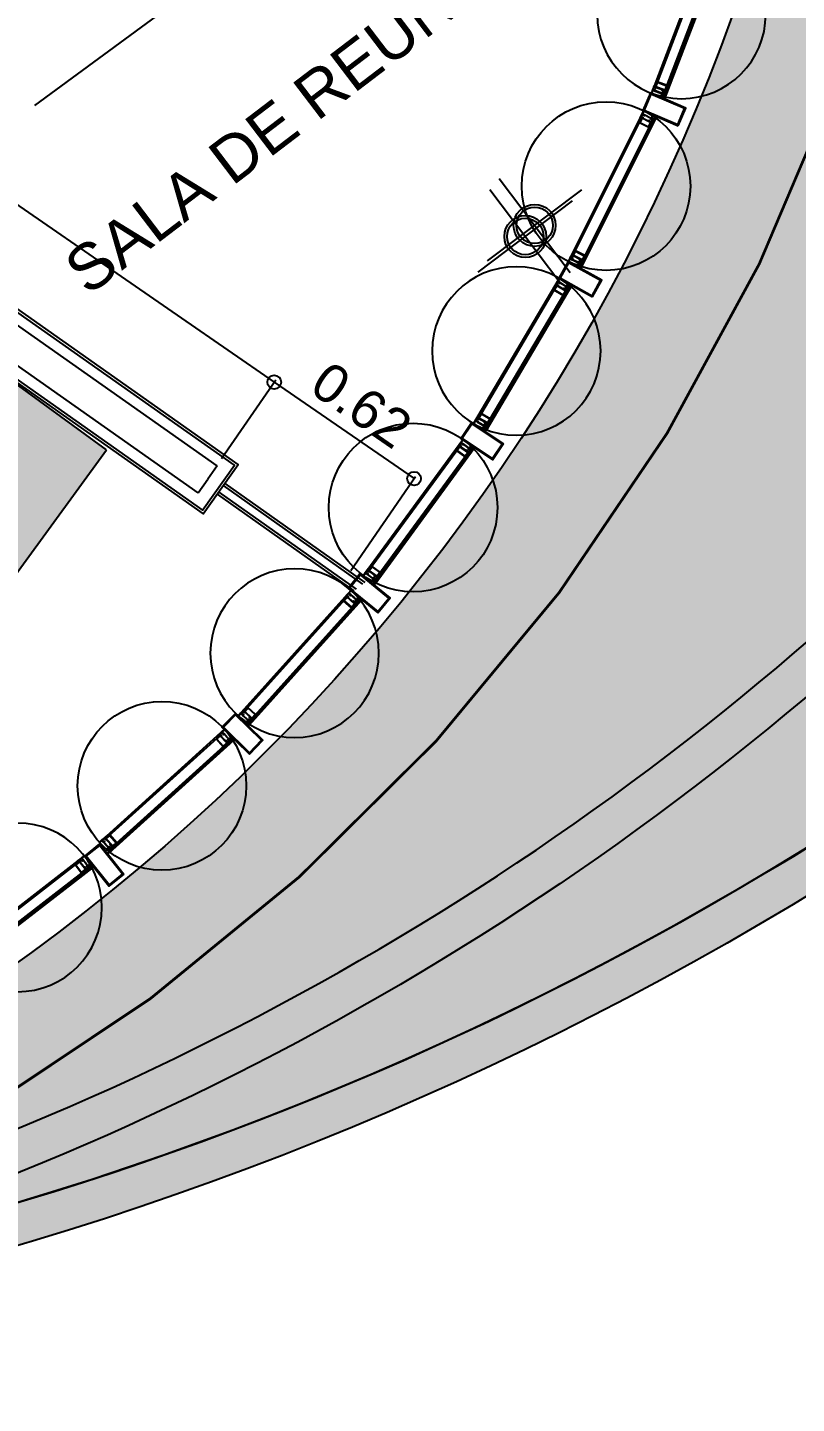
# Model space of a CAD drawing. Header units: millimetres. Extents: x 837300 to 838100, y 1173100 to 1173878.
# Drawn here: x 837882.71 to 837885.5, y 1173311.65 to 1173316.65 of the extents above; entities that cross this region are included whole.
import ezdxf

# ---------------------------------------------------------------- set-up
doc = ezdxf.new("R2010")
doc.units = ezdxf.units.MM
doc.linetypes.add('HIDDEN', pattern=[0.375, 0.25, -0.125])
doc.linetypes.add('OLD-ANT-PLANTAS PROPUESTAS$0$KCIG-XR-ESTRUCTURA$0$ACAD_ISO10W100', pattern=[18, 12, -3, 0, -3])
for name, color, linetype in [('.', 255, 'Continuous'), ('EE-CARPETA 51', 250, 'HIDDEN'), ('INT-MUEBLES', 251, 'Continuous'), ('INT-TEXTO', 3, 'Continuous'), ('INT-VIDRIO', 1, 'Continuous'), ('INT_COTAS 100', 2, 'Continuous'), ('INT_REVESTIMIENTO', 1, 'Continuous'), ('KCIG-AP-DW-XR-VENTANERIA$0$A-A PERFIL ESTRUCTURAL VENTANERIA', 1, 'Continuous'), ('OLD-ANT-PLANTAS PROPUESTAS$0$A-BORDE DE LOSA PERFIL IPE', 2, 'Continuous'), ('OLD-ANT-PLANTAS PROPUESTAS$0$A-EJES', 251, 'OLD-ANT-PLANTAS PROPUESTAS$0$KCIG-XR-ESTRUCTURA$0$ACAD_ISO10W100'), ('OLD-ANT-PLANTAS PROPUESTAS$0$A-ESTRUCTURA', 5, 'Continuous'), ('OLD-ANT-PLANTAS PROPUESTAS$0$A-FONDO_250', 250, 'Continuous'), ('OLD-ANT-PLANTAS PROPUESTAS$0$A-FONDO_253', 253, 'Continuous'), ('OLD-ANT-PLANTAS PROPUESTAS$0$KCIG-AP-DW-XR-VENTANERIA$0$A-A BORDILLO', 1, 'Continuous')]:
    doc.layers.add(name, color=color, linetype=linetype)
doc.styles.add('ARIAL', font='arial.ttf')
doc.styles.add('OLD-ANT-PLANTAS PROPUESTAS$0$2-100', font='arial.ttf', dxfattribs={"height": 0.26})
doc.dimstyles.new('Cotas100', dxfattribs={"dimtxt": 0.14, "dimasz": 0.1, "dimexe": 0.01, "dimexo": 0.01, "dimgap": 0.04, "dimtad": 1, "dimzin": 1, "dimdsep": 46, "dimtxsty": 'ARIAL', "dimblk": 'SMALL', "dimcen": 0.3, "dimclrd": 2, "dimclre": 2, "dimclrt": 1, "dimazin": 2, "dimtfac": 1, "dimtofl": 0, "dimtmove": 0, "dimatfit": 3, "dimldrblk": 'OBLIQUE', "dimfxl": 1, "dimtolj": 1, "dimlwd": -1, "dimlwe": -1, "dimarcsym": 0})
pattern_1 = [(0, (0, 0), (-4e-16, 6.985), [5.08, -1.905]), (90, (0, 0), (-6.985, -4e-16), [5.08, -1.905])]
pattern_2 = [(360, (-849.747, 1687.621), (9e-16, 6.985), [5.08, -1.905]), (90, (-849.747, 1687.621), (-6.985, 9e-16), [5.08, -1.905])]
pattern_3 = [(9e-12, (-849.822, 1688.314), (-1e-12, 6.985), [5.08, -1.905]), (90, (-849.822, 1688.314), (-6.985, -1e-12), [5.08, -1.905])]
pattern_4 = [(9e-12, (-850.432, 1688.314), (-1e-12, 6.985), [5.08, -1.905]), (90, (-850.432, 1688.314), (-6.985, -1e-12), [5.08, -1.905])]

# ---------------------------------------------------------------- blocks, each defined once
blk = doc.blocks.new('_Small')
at = {"color": 0, "linetype": 'ByBlock', "lineweight": -2}
blk.add_circle((0, 0), 0.25, dxfattribs=at)
blk = doc.blocks.new('*D608')
at = {"layer": 'Defpoints', "color": 0, "transparency": 16777216}
for p in [(458.7696, -3.2668, -0.001), (461.6715, -4.8483), (461.4743, -5.1339, 0)]:
    blk.add_point(p, dxfattribs=at)
at = {"layer": 'INT_COTAS 100', "color": 2, "transparency": 16777216}
for p, q in [((458.7753, -3.2586), (458.9725, -2.9729)), ((458.9668, -2.9811), (461.6715, -4.8483)), ((461.4799, -5.1257), (461.6771, -4.84))]:
    blk.add_line(p, q, dxfattribs=at)
at = {"layer": 'INT_COTAS 100', "color": 2, "transparency": 16777216, "xscale": 0.1, "yscale": 0.1, "zscale": 0.1}
for p, rotation in [((458.9668, -2.9811), 145.3812254931595), ((461.6715, -4.8483), 325.3812254931595)]:
    blk.add_blockref('_Small', p, dxfattribs=dict(at, rotation=rotation))
at = {"layer": 'INT_COTAS 100', "color": 1, "transparency": 16777216, "insert": (460.3825, -3.8229), "char_height": 0.14, "attachment_point": 5, "rotation": 325.3812, "style": 'ARIAL'}
blk.add_mtext('\\A1;3.29', dxfattribs=at)
blk = doc.blocks.new('_Oblique')
at = {"color": 0, "linetype": 'ByBlock', "lineweight": -2}
blk.add_line((-0.5, -0.5), (0.5, 0.5), dxfattribs=at)
blk = doc.blocks.new('*D609')
at = {"layer": 'Defpoints', "color": 0, "transparency": 16777216}
for p in [(461.4743, -5.1339, 0), (462.1795, -5.199), (461.9436, -5.5408, 0)]:
    blk.add_point(p, dxfattribs=at)
at = {"layer": 'INT_COTAS 100', "color": 2, "transparency": 16777216}
for p, q in [((461.4799, -5.1257), (461.6771, -4.84)), ((461.6715, -4.8483), (462.1795, -5.199)), ((461.9493, -5.5326), (462.1852, -5.1908))]:
    blk.add_line(p, q, dxfattribs=at)
at = {"layer": 'INT_COTAS 100', "color": 2, "transparency": 16777216, "xscale": 0.1, "yscale": 0.1, "zscale": 0.1}
for p, rotation in [((461.6715, -4.8483), 145.3812254922194), ((462.1795, -5.199), 325.3812254922194)]:
    blk.add_blockref('_Small', p, dxfattribs=dict(at, rotation=rotation))
at = {"layer": 'INT_COTAS 100', "color": 1, "transparency": 16777216, "insert": (461.9888, -4.9319), "char_height": 0.14, "attachment_point": 5, "rotation": 325.3812, "style": 'ARIAL'}
blk.add_mtext('\\A1;0.62', dxfattribs=at)
blk = doc.blocks.new('OLD-ANT-PLANTAS PROPUESTAS$0$EJES EST.')
at = {"layer": 'OLD-ANT-PLANTAS PROPUESTAS$0$A-EJES', "ltscale": 0.05}
blk.add_lwpolyline([(2052.6139, -967.1956), (2061.9712, -967.3163), (2059.2315, -958.2935)], dxfattribs=at)
blk = doc.blocks.new('OLD-ANT-PLANTAS PROPUESTAS$0$EST P2')
at = {"layer": 'OLD-ANT-PLANTAS PROPUESTAS$0$A-EJES'}
blk.add_blockref('OLD-ANT-PLANTAS PROPUESTAS$0$EJES EST.', (0, -490.2791), dxfattribs=at)
blk = doc.blocks.new('SILLA INTERLOCUTORA')
at = {"layer": 'INT-MUEBLES', "true_color": 0xffffff}
h = blk.add_hatch(color=7, dxfattribs=at)
h.paths.add_polyline_path([(0.0401, 0.2094, 0.424282), (0.0277, 0.1835), (0.0311, 0.1741, 0.404043), (0.0562, 0.162, -0.16096), (0.4038, 0.162, 0.404043), (0.4289, 0.1741), (0.4323, 0.1835, 0.424282), (0.4199, 0.2094, 0.161266)])
h.paths.add_polyline_path([(0.0562, 0.162, -0.386273), (0.0316, 0.1729, 0.034472), (0.0222, 0.1628, 0.339475), (0.0603, 0.1496, -0.16096), (0.3997, 0.1496, 0.339475), (0.4378, 0.1628, 0.034472), (0.4284, 0.1729, -0.386273), (0.4038, 0.162, 0.16096)])
h.paths.add_polyline_path([(0.46, 0.1, 0.17154), (0.4378, 0.1628, -0.339475), (0.3997, 0.1496, 0.16096), (0.0603, 0.1496, -0.339475), (0.0222, 0.1628, 0.17154), (0, 0.1), (0, -0.1, 0.414214), (0.1, -0.2), (0.36, -0.2, 0.414214), (0.46, -0.1)])
at = {"layer": 'INT-MUEBLES'}
blk.add_lwpolyline([(0.0401, 0.2094, -0.161266), (0.4199, 0.2094, -0.424282), (0.4323, 0.1835), (0.4289, 0.1741, -0.404043), (0.4038, 0.162, 0.16096), (0.0562, 0.162, -0.404043), (0.0311, 0.1741), (0.0277, 0.1835, -0.424282)], format="xyb", close=True, dxfattribs=at)
for points in [[(0.0316, 0.1729, 0.207238), (0, 0.1), (0, -0.1, 0.414214), (0.1, -0.2), (0.36, -0.2, 0.414214), (0.46, -0.1), (0.46, 0.1, 0.207238), (0.4284, 0.1729)], [(0.4378, 0.1628, -0.339475), (0.3997, 0.1496, 0.16096), (0.0603, 0.1496, -0.339475), (0.0222, 0.1628, -0.339475)]]:
    blk.add_lwpolyline(points, format="xyb", dxfattribs=at)
blk = doc.blocks.new('p2')
at = {"layer": '.', "true_color": 0xffffff}
h = blk.add_hatch(dxfattribs=at)
h.set_pattern_fill('ANGLE', angle=-37.1016)
h.set_pattern_definition(pattern_1)
h.paths.add_polyline_path([(4251.0024, -962.5208), (4251.0024, -960.8208), (4251.7024, -960.8208), (4251.7024, -962.5208)])
h.paths.add_polyline_path([(4252.8809, -962.5208), (4251.7024, -962.5208), (4251.7024, -961.8208), (4252.8809, -961.8208)])
h = blk.add_hatch(dxfattribs=at)
h.set_pattern_fill('ANGLE', angle=-37.1016)
h.set_pattern_definition(pattern_1)
h.paths.add_polyline_path([(4251.0024, -962.5208), (4251.0024, -960.8208), (4251.7024, -960.8208), (4251.7024, -962.5208)])
at = {"layer": '.'}
h = blk.add_hatch(color=255, dxfattribs=at)
h.dxf.hatch_style = 1
h.paths.add_polyline_path([(4251.0024, -962.5208), (4251.0024, -960.8208), (4251.7024, -960.8208), (4251.7024, -962.5208)])
h.paths.add_polyline_path([(4252.8809, -962.5208), (4251.7024, -962.5208), (4251.7024, -961.8208), (4252.8809, -961.8208)])
at = {"layer": 'INT-MUEBLES'}
for points in [[(4251.0024, -962.5208), (4251.0024, -960.8208), (4251.7024, -960.8208), (4251.7024, -962.5208), (4251.0024, -962.5208)], [(4252.8809, -962.5208), (4251.7024, -962.5208), (4251.7024, -961.8208), (4252.8809, -961.8208), (4252.8809, -962.5208)]]:
    blk.add_lwpolyline(points, close=True, dxfattribs=at)
at = {"layer": 'INT-MUEBLES', "rotation": 89.99999998041005}
for p in [(4250.8024, -961.5603), (4250.8024, -962.2101)]:
    blk.add_blockref('SILLA INTERLOCUTORA', p, dxfattribs=at)
at = {"layer": 'INT-MUEBLES', "xscale": -0.9999999999999998, "rotation": 315.0000000195693}
blk.add_blockref('SILLA INTERLOCUTORA', (4252.1914, -961.7269), dxfattribs=at)
blk = doc.blocks.new('KCIG-AP-DW-XR-VENTANERIA$0$A-VENT PERFIL EST')
h = blk.add_hatch()
h.set_pattern_fill('ANGLE', color=255, angle=-37.1016)
h.set_pattern_definition(pattern_2)
h.paths.add_polyline_path([(-0.035, 0.14), (0.035, 0.14), (0.035, 0), (-0.035, 0)])
h = blk.add_hatch()
h.set_pattern_fill('ANGLE', color=251, angle=-37.1016)
h.set_pattern_definition(pattern_2)
h.paths.add_polyline_path([(-0.0315, 0.1365), (0.0315, 0.1365), (0.0315, 0.0035), (-0.0315, 0.0035)], flags=16)
h.paths.add_polyline_path([(-0.035, 0.14), (0.035, 0.14), (0.035, 0), (-0.035, 0)])
at = {"layer": 'KCIG-AP-DW-XR-VENTANERIA$0$A-A PERFIL ESTRUCTURAL VENTANERIA'}
for points in [[(-0.035, 0.14), (0.035, 0.14), (0.035, 0), (-0.035, 0)], [(-0.0315, 0.1365), (0.0315, 0.1365), (0.0315, 0.0035), (-0.0315, 0.0035)]]:
    blk.add_lwpolyline(points, close=True, dxfattribs=at)
blk = doc.blocks.new('KCIG-AP-DW-XR-VENTANERIA$0$A-VENT MOD VIDRIO 03')
h = blk.add_hatch()
h.set_pattern_fill('ANGLE', color=255, angle=-37.1016)
h.set_pattern_definition(pattern_3)
edge = h.paths.add_edge_path()
edge.add_line((0.0123, -0.01), (0.0119, -0.0103))
edge.add_line((0.0119, -0.0103), (0.0119, -0.0277))
edge.add_line((0.0119, -0.0277), (0.0123, -0.028))
edge.add_line((0.0123, -0.028), (0.0119, -0.0283))
edge.add_line((0.0119, -0.0283), (0.0119, -0.037))
edge.add_line((0.0119, -0.037), (0.001, -0.037))
edge.add_line((0.001, -0.037), (0.001, -0.035))
edge.add_line((0.001, -0.035), (0, -0.0357))
edge.add_line((0, -0.0357), (0, -0.0375))
edge.add_arc((0.0005, -0.0375), 0.0005, 180, 270)
edge.add_line((0.0005, -0.038), (0.015, -0.038))
edge.add_arc((0.015, -0.037), 0.001, 270, 360)
edge.add_line((0.016, -0.037), (0.016, -0.0347))
edge.add_line((0.016, -0.0347), (0.015, -0.0353))
edge.add_line((0.015, -0.0353), (0.015, -0.037))
edge.add_line((0.015, -0.037), (0.013, -0.037))
edge.add_line((0.013, -0.037), (0.013, -0.0085))
edge.add_line((0.013, -0.0085), (0.0148, -0.0085))
edge.add_line((0.0148, -0.0085), (0.0148, -0.0103))
edge.add_arc((0.0152, -0.0103), 0.0004, 180, 270)
edge.add_line((0.0152, -0.0107), (0.0154, -0.0107))
edge.add_arc((0.0154, -0.0103), 0.0004, 270, 360)
edge.add_line((0.0158, -0.0103), (0.0158, -0.0085))
edge.add_arc((0.0148, -0.0085), 0.001, 360, 450)
edge.add_line((0.0148, -0.0075), (0.013, -0.0075))
edge.add_line((0.013, -0.0075), (0.013, -0.0011))
edge.add_line((0.013, -0.0011), (0.0225, -0.0011))
edge.add_line((0.0225, -0.0011), (0.0225, -0.0025))
edge.add_arc((0.0235, -0.0025), 0.001, 180, 270)
edge.add_line((0.0235, -0.0035), (0.0251, -0.0035))
edge.add_line((0.0251, -0.0035), (0.0251, -0.0025))
edge.add_line((0.0251, -0.0025), (0.0235, -0.0025))
edge.add_line((0.0235, -0.0025), (0.0235, -0.0011))
edge.add_line((0.0235, -0.0011), (0.0298, -0.0011))
edge.add_line((0.0298, -0.0011), (0.0298, -0.0025))
edge.add_line((0.0298, -0.0025), (0.0282, -0.0025))
edge.add_line((0.0282, -0.0025), (0.0282, -0.0035))
edge.add_line((0.0282, -0.0035), (0.0298, -0.0035))
edge.add_arc((0.0298, -0.0025), 0.001, 270, 360)
edge.add_line((0.0308, -0.0025), (0.0308, -0.001))
edge.add_arc((0.0298, -0.001), 0.001, 0, 90)
edge.add_line((0.0298, 0), (0.0133, 0))
edge.add_line((0.0133, 0), (0.013, -0.0003))
edge.add_line((0.013, -0.0003), (0.0127, 0))
edge.add_line((0.0127, 0), (0.0005, 0))
edge.add_arc((0.0005, -0.0005), 0.0005, 90, 180)
edge.add_line((0, -0.0005), (0, -0.0023))
edge.add_line((0, -0.0023), (0.001, -0.003))
edge.add_line((0.001, -0.003), (0.001, -0.0011))
edge.add_line((0.001, -0.0011), (0.0119, -0.0011))
edge.add_line((0.0119, -0.0011), (0.0119, -0.0097))
edge.add_line((0.0119, -0.0097), (0.0123, -0.01))
h = blk.add_hatch()
h.set_pattern_fill('ANGLE', color=255, angle=-37.1016)
h.set_pattern_definition(pattern_4)
edge = h.paths.add_edge_path()
edge.add_line((0.6006, -0.01), (0.6009, -0.0103))
edge.add_line((0.6009, -0.0103), (0.6009, -0.0277))
edge.add_line((0.6009, -0.0277), (0.6006, -0.028))
edge.add_line((0.6006, -0.028), (0.6009, -0.0283))
edge.add_line((0.6009, -0.0283), (0.6009, -0.037))
edge.add_line((0.6009, -0.037), (0.6118, -0.037))
edge.add_line((0.6118, -0.037), (0.6118, -0.035))
edge.add_line((0.6118, -0.035), (0.6129, -0.0357))
edge.add_line((0.6129, -0.0357), (0.6129, -0.0375))
edge.add_arc((0.6124, -0.0375), 0.0005, -90, 0, ccw=False)
edge.add_line((0.6124, -0.038), (0.5979, -0.038))
edge.add_arc((0.5979, -0.037), 0.001, 180, 270, ccw=False)
edge.add_line((0.5969, -0.037), (0.5969, -0.0347))
edge.add_line((0.5969, -0.0347), (0.5979, -0.0353))
edge.add_line((0.5979, -0.0353), (0.5979, -0.037))
edge.add_line((0.5979, -0.037), (0.5999, -0.037))
edge.add_line((0.5999, -0.037), (0.5999, -0.0085))
edge.add_line((0.5999, -0.0085), (0.5981, -0.0085))
edge.add_line((0.5981, -0.0085), (0.5981, -0.0103))
edge.add_arc((0.5977, -0.0103), 0.0004, -90, 0, ccw=False)
edge.add_line((0.5977, -0.0107), (0.5975, -0.0107))
edge.add_arc((0.5975, -0.0103), 0.0004, 180, 270, ccw=False)
edge.add_line((0.5971, -0.0103), (0.5971, -0.0085))
edge.add_arc((0.5981, -0.0085), 0.001, 90, 180, ccw=False)
edge.add_line((0.5981, -0.0075), (0.5999, -0.0075))
edge.add_line((0.5999, -0.0075), (0.5999, -0.0011))
edge.add_line((0.5999, -0.0011), (0.5904, -0.0011))
edge.add_line((0.5904, -0.0011), (0.5904, -0.0025))
edge.add_arc((0.5894, -0.0025), 0.001, -90, 0, ccw=False)
edge.add_line((0.5894, -0.0035), (0.5877, -0.0035))
edge.add_line((0.5877, -0.0035), (0.5877, -0.0025))
edge.add_line((0.5877, -0.0025), (0.5894, -0.0025))
edge.add_line((0.5894, -0.0025), (0.5894, -0.0011))
edge.add_line((0.5894, -0.0011), (0.5831, -0.0011))
edge.add_line((0.5831, -0.0011), (0.5831, -0.0025))
edge.add_line((0.5831, -0.0025), (0.5847, -0.0025))
edge.add_line((0.5847, -0.0025), (0.5847, -0.0035))
edge.add_line((0.5847, -0.0035), (0.5831, -0.0035))
edge.add_arc((0.5831, -0.0025), 0.001, 180, 270, ccw=False)
edge.add_line((0.5821, -0.0025), (0.5821, -0.001))
edge.add_arc((0.5831, -0.001), 0.001, 90, 180, ccw=False)
edge.add_line((0.5831, 0), (0.5996, 0))
edge.add_line((0.5996, 0), (0.5999, -0.0003))
edge.add_line((0.5999, -0.0003), (0.6002, 0))
edge.add_line((0.6002, 0), (0.6124, 0))
edge.add_arc((0.6124, -0.0005), 0.0005, 0, 90, ccw=False)
edge.add_line((0.6129, -0.0005), (0.6129, -0.0023))
edge.add_line((0.6129, -0.0023), (0.6118, -0.003))
edge.add_line((0.6118, -0.003), (0.6118, -0.0011))
edge.add_line((0.6118, -0.0011), (0.6009, -0.0011))
edge.add_line((0.6009, -0.0011), (0.6009, -0.0097))
edge.add_line((0.6009, -0.0097), (0.6006, -0.01))
h = blk.add_hatch()
h.set_pattern_fill('ANSI31', color=251, scale=0.001, angle=-37.1016)
h.set_pattern_definition([(45, (-849.8819873, 1687.5950843), (-0.0022450640303, 0.0022450640303), [])])
h.paths.add_polyline_path([(0.0014, -0.0461), (0.0014, -0.0521), (0.6114, -0.0521), (0.6114, -0.0461)])
h = blk.add_hatch()
h.set_pattern_fill('ANGLE', color=255, angle=-37.1016)
h.set_pattern_definition(pattern_3)
h.paths.add_polyline_path([(0.008, -0.0434), (0.027, -0.0434), (0.027, -0.0461), (0.008, -0.0461)])
edge = h.paths.add_edge_path()
edge.add_line((0.0145, -0.0414), (0.0145, -0.0421))
edge.add_line((0.0145, -0.0421), (0.0105, -0.0421))
edge.add_line((0.0105, -0.0421), (0.0105, -0.0414))
edge.add_line((0.0105, -0.0414), (0.0108, -0.0414))
edge.add_arc((0.0106, -0.0406), 0.000773, 288.4465, 410.8489)
edge.add_arc((0.0074, -0.0437), 0.00517, 44.735, 81.8415)
edge.add_arc((0.0082, -0.0383), 0.000248, 90, 256.2569, ccw=False)
edge.add_arc((0.0089, -0.0439), 0.00591, 51.8359, 96.6051, ccw=False)
edge.add_arc((0.0162, -0.0439), 0.00591, 83.3948, 128.1641, ccw=False)
edge.add_arc((0.0168, -0.0383), 0.000248, -76.2568, 90, ccw=False)
edge.add_arc((0.0176, -0.0437), 0.00519, 98.2241, 135.1993)
edge.add_arc((0.0144, -0.0406), 0.000769, 128.6335, 252.0712)
edge.add_line((0.0142, -0.0414), (0.0145, -0.0414))
edge.add_line((0.0145, -0.0414), (0.0142, -0.0414))
edge.add_line((0.0142, -0.0414), (0.0145, -0.0414))
edge = h.paths.add_edge_path()
edge.add_line((0.0246, -0.0018), (0.0246, -0.0011))
edge.add_line((0.0246, -0.0011), (0.0287, -0.0011))
edge.add_line((0.0287, -0.0011), (0.0287, -0.0018))
edge.add_line((0.0287, -0.0018), (0.0283, -0.0018))
edge.add_arc((0.0286, -0.0025), 0.000773, 108.4464, 230.8489)
edge.add_arc((0.0318, 0.0005), 0.00517, 224.735, 261.8415)
edge.add_arc((0.031, -0.0048), 0.000248, -90, 76.2568, ccw=False)
edge.add_arc((0.0303, 0.0008), 0.00591, 231.8359, 276.6051, ccw=False)
edge.add_arc((0.023, 0.0008), 0.00591, 263.3949, 308.1641, ccw=False)
edge.add_arc((0.0223, -0.0048), 0.000248, 103.7431, 270, ccw=False)
edge.add_arc((0.0215, 0.0005), 0.00519, 278.2241, 315.1993)
edge.add_arc((0.0247, -0.0025), 0.000769, 308.6335, 432.0712)
edge.add_line((0.025, -0.0018), (0.0246, -0.0018))
edge.add_line((0.0246, -0.0018), (0.025, -0.0018))
edge.add_line((0.025, -0.0018), (0.0246, -0.0018))
h = blk.add_hatch()
h.set_pattern_fill('ANGLE', color=255, angle=-37.1016)
h.set_pattern_definition(pattern_3)
edge = h.paths.add_edge_path()
edge.add_line((0.5898, -0.0054), (0.5898, -0.0087))
edge.add_line((0.5898, -0.0087), (0.5884, -0.0078))
edge.add_line((0.5884, -0.0078), (0.5884, -0.0067))
edge.add_line((0.5884, -0.0067), (0.5868, -0.0067))
edge.add_line((0.5868, -0.0067), (0.5868, -0.0349))
edge.add_line((0.5868, -0.0349), (0.5886, -0.0349))
edge.add_line((0.5886, -0.0349), (0.5886, -0.0331))
edge.add_arc((0.589, -0.0331), 0.0004, 90, 180, ccw=False)
edge.add_line((0.589, -0.0327), (0.5894, -0.0327))
edge.add_arc((0.5894, -0.0331), 0.0004, 0, 90, ccw=False)
edge.add_line((0.5898, -0.0331), (0.5898, -0.0354))
edge.add_arc((0.589, -0.0354), 0.0008, 270, 360, ccw=False)
edge.add_line((0.589, -0.0362), (0.5868, -0.0362))
edge.add_line((0.5868, -0.0362), (0.5868, -0.0421))
edge.add_line((0.5868, -0.0421), (0.5959, -0.0421))
edge.add_line((0.5959, -0.0421), (0.5971, -0.0402))
edge.add_line((0.5971, -0.0402), (0.5985, -0.0402))
edge.add_line((0.5985, -0.0402), (0.5973, -0.0421))
edge.add_line((0.5973, -0.0421), (0.6034, -0.0421))
edge.add_line((0.6034, -0.0421), (0.6021, -0.0402))
edge.add_line((0.6021, -0.0402), (0.6036, -0.0402))
edge.add_line((0.6036, -0.0402), (0.6048, -0.0421))
edge.add_line((0.6048, -0.0421), (0.6048, -0.0434))
edge.add_line((0.6048, -0.0434), (0.008, -0.0434))
edge.add_line((0.008, -0.0434), (0.008, -0.0421))
edge.add_line((0.008, -0.0421), (0.0093, -0.0402))
edge.add_line((0.0093, -0.0402), (0.0107, -0.0402))
edge.add_line((0.0107, -0.0402), (0.0095, -0.0421))
edge.add_line((0.0095, -0.0421), (0.0156, -0.0421))
edge.add_line((0.0156, -0.0421), (0.0143, -0.0402))
edge.add_line((0.0143, -0.0402), (0.0157, -0.0402))
edge.add_line((0.0157, -0.0402), (0.017, -0.0421))
edge.add_line((0.017, -0.0421), (0.026, -0.0421))
edge.add_line((0.026, -0.0421), (0.026, -0.0362))
edge.add_line((0.026, -0.0362), (0.0238, -0.0362))
edge.add_arc((0.0238, -0.0354), 0.0008, 180, 270, ccw=False)
edge.add_line((0.023, -0.0354), (0.023, -0.0331))
edge.add_arc((0.0234, -0.0331), 0.0004, 90, 180, ccw=False)
edge.add_line((0.0234, -0.0327), (0.0238, -0.0327))
edge.add_arc((0.0238, -0.0331), 0.0004, 0, 90, ccw=False)
edge.add_line((0.0242, -0.0331), (0.0242, -0.0349))
edge.add_line((0.0242, -0.0349), (0.026, -0.0349))
edge.add_line((0.026, -0.0349), (0.026, -0.0067))
edge.add_line((0.026, -0.0067), (0.0244, -0.0067))
edge.add_line((0.0244, -0.0067), (0.0244, -0.0078))
edge.add_line((0.0244, -0.0078), (0.023, -0.0087))
edge.add_line((0.023, -0.0087), (0.023, -0.0054))
edge.add_line((0.023, -0.0054), (0.5898, -0.0054))
h = blk.add_hatch()
h.set_pattern_fill('ANGLE', color=255, angle=-37.1016)
h.set_pattern_definition(pattern_4)
h.paths.add_polyline_path([(0.6048, -0.0434), (0.5858, -0.0434), (0.5858, -0.0461), (0.6048, -0.0461)])
edge = h.paths.add_edge_path()
edge.add_line((0.5983, -0.0414), (0.5983, -0.0421))
edge.add_line((0.5983, -0.0421), (0.6024, -0.0421))
edge.add_line((0.6024, -0.0421), (0.6024, -0.0414))
edge.add_line((0.6024, -0.0414), (0.602, -0.0414))
edge.add_arc((0.6023, -0.0406), 0.000773, 129.1511, 251.5536, ccw=False)
edge.add_arc((0.6055, -0.0437), 0.00517, 98.1585, 135.265, ccw=False)
edge.add_arc((0.6047, -0.0383), 0.000248, 283.7431, 449.9999)
edge.add_arc((0.604, -0.0439), 0.00591, 83.3948, 128.1641)
edge.add_arc((0.5967, -0.0439), 0.00591, 51.8359, 96.6051)
edge.add_arc((0.596, -0.0383), 0.000248, 90, 256.2568)
edge.add_arc((0.5952, -0.0437), 0.00519, 44.8007, 81.7759, ccw=False)
edge.add_arc((0.5984, -0.0406), 0.000769, -72.0712, 51.3665, ccw=False)
edge.add_line((0.5987, -0.0414), (0.5983, -0.0414))
edge.add_line((0.5983, -0.0414), (0.5987, -0.0414))
edge.add_line((0.5987, -0.0414), (0.5983, -0.0414))
edge = h.paths.add_edge_path()
edge.add_line((0.5882, -0.0018), (0.5882, -0.0011))
edge.add_line((0.5882, -0.0011), (0.5842, -0.0011))
edge.add_line((0.5842, -0.0011), (0.5842, -0.0018))
edge.add_line((0.5842, -0.0018), (0.5845, -0.0018))
edge.add_arc((0.5843, -0.0025), 0.000773, -50.8489, 71.5535, ccw=False)
edge.add_arc((0.5811, 0.0005), 0.00517, 278.1585, 315.265, ccw=False)
edge.add_arc((0.5819, -0.0048), 0.000248, 103.7431, 269.9999)
edge.add_arc((0.5826, 0.0008), 0.00591, 263.3948, 308.1641)
edge.add_arc((0.5899, 0.0008), 0.00591, 231.8359, 276.6051)
edge.add_arc((0.5905, -0.0048), 0.000248, 270, 436.2568)
edge.add_arc((0.5913, 0.0005), 0.00519, 224.8007, 261.7759, ccw=False)
edge.add_arc((0.5881, -0.0025), 0.000769, 107.9288, 231.3666, ccw=False)
edge.add_line((0.5879, -0.0018), (0.5882, -0.0018))
edge.add_line((0.5882, -0.0018), (0.5879, -0.0018))
edge.add_line((0.5879, -0.0018), (0.5882, -0.0018))
at = {"color": 2}
for points in [[(0.0123, -0.01), (0.0119, -0.0103), (0.0119, -0.0277), (0.0123, -0.028), (0.0119, -0.0283), (0.0119, -0.037), (0.001, -0.037), (0.001, -0.035), (0, -0.0357), (0, -0.0375, 0.414214), (0.0005, -0.038), (0.015, -0.038, 0.414214), (0.016, -0.037), (0.016, -0.0347), (0.015, -0.0353), (0.015, -0.037), (0.013, -0.037), (0.013, -0.0085), (0.0148, -0.0085), (0.0148, -0.0103, 0.414214), (0.0152, -0.0107), (0.0154, -0.0107, 0.414214), (0.0158, -0.0103), (0.0158, -0.0085, 0.414214), (0.0148, -0.0075), (0.013, -0.0075), (0.013, -0.0011), (0.0225, -0.0011), (0.0225, -0.0025, 0.414214), (0.0235, -0.0035), (0.0251, -0.0035), (0.0251, -0.0025), (0.0235, -0.0025), (0.0235, -0.0011), (0.0298, -0.0011), (0.0298, -0.0025), (0.0282, -0.0025), (0.0282, -0.0035), (0.0298, -0.0035, 0.414214), (0.0308, -0.0025), (0.0308, -0.001, 0.414214), (0.0298, 0), (0.0133, 0), (0.013, -0.0003), (0.0127, 0), (0.0005, 0, 0.414214), (0, -0.0005), (0, -0.0023), (0.001, -0.003), (0.001, -0.0011), (0.0119, -0.0011), (0.0119, -0.0097)], [(0.6006, -0.01), (0.6009, -0.0103), (0.6009, -0.0277), (0.6006, -0.028), (0.6009, -0.0283), (0.6009, -0.037), (0.6118, -0.037), (0.6118, -0.035), (0.6129, -0.0357), (0.6129, -0.0375, -0.414214), (0.6124, -0.038), (0.5979, -0.038, -0.414214), (0.5969, -0.037), (0.5969, -0.0347), (0.5979, -0.0353), (0.5979, -0.037), (0.5999, -0.037), (0.5999, -0.0085), (0.5981, -0.0085), (0.5981, -0.0103, -0.414214), (0.5977, -0.0107), (0.5975, -0.0107, -0.414214), (0.5971, -0.0103), (0.5971, -0.0085, -0.414214), (0.5981, -0.0075), (0.5999, -0.0075), (0.5999, -0.0011), (0.5904, -0.0011), (0.5904, -0.0025, -0.414214), (0.5894, -0.0035), (0.5877, -0.0035), (0.5877, -0.0025), (0.5894, -0.0025), (0.5894, -0.0011), (0.5831, -0.0011), (0.5831, -0.0025), (0.5847, -0.0025), (0.5847, -0.0035), (0.5831, -0.0035, -0.414214), (0.5821, -0.0025), (0.5821, -0.001, -0.414214), (0.5831, 0), (0.5996, 0), (0.5999, -0.0003), (0.6002, 0), (0.6124, 0, -0.414214), (0.6129, -0.0005), (0.6129, -0.0023), (0.6118, -0.003), (0.6118, -0.0011), (0.6009, -0.0011), (0.6009, -0.0097)]]:
    blk.add_lwpolyline(points, format="xyb", close=True, dxfattribs=at)
at = {"color": 4}
blk.add_lwpolyline([(0.0014, -0.0461), (0.0014, -0.0521), (0.6114, -0.0521), (0.6114, -0.0461)], close=True, dxfattribs=at)
at = {"color": 253}
for points in [[(0.0145, -0.0414), (0.0145, -0.0421), (0.0105, -0.0421), (0.0105, -0.0414), (0.0108, -0.0414, 0.591413), (0.0111, -0.04, 0.163337), (0.0081, -0.0386, -0.886725), (0.0082, -0.0381, -0.197866), (0.0125, -0.0393, -0.197866), (0.0168, -0.0381, -0.886725), (0.0169, -0.0386, 0.162749), (0.014, -0.04, 0.597526), (0.0142, -0.0414), (0.0145, -0.0414), (0.0142, -0.0414)], [(0.0246, -0.0018), (0.0246, -0.0011), (0.0287, -0.0011), (0.0287, -0.0018), (0.0283, -0.0018, 0.591413), (0.0281, -0.0031, 0.163337), (0.031, -0.0046, -0.886725), (0.031, -0.0051, -0.197866), (0.0267, -0.0039, -0.197866), (0.0223, -0.0051, -0.886725), (0.0223, -0.0046, 0.162749), (0.0252, -0.0031, 0.597526), (0.025, -0.0018), (0.0246, -0.0018), (0.025, -0.0018)], [(0.5882, -0.0018), (0.5882, -0.0011), (0.5842, -0.0011), (0.5842, -0.0018), (0.5845, -0.0018, -0.591413), (0.5848, -0.0031, -0.163337), (0.5818, -0.0046, 0.886725), (0.5819, -0.0051, 0.197866), (0.5862, -0.0039, 0.197866), (0.5905, -0.0051, 0.886725), (0.5906, -0.0046, -0.162749), (0.5877, -0.0031, -0.597526), (0.5879, -0.0018), (0.5882, -0.0018), (0.5879, -0.0018)], [(0.5983, -0.0414), (0.5983, -0.0421), (0.6024, -0.0421), (0.6024, -0.0414), (0.602, -0.0414, -0.591413), (0.6018, -0.04, -0.163337), (0.6047, -0.0386, 0.886725), (0.6047, -0.0381, 0.197866), (0.6003, -0.0393, 0.197866), (0.596, -0.0381, 0.886725), (0.596, -0.0386, -0.162749), (0.5989, -0.04, -0.597526), (0.5987, -0.0414), (0.5983, -0.0414), (0.5987, -0.0414)]]:
    blk.add_lwpolyline(points, format="xyb", close=True, dxfattribs=at)
at = {"color": 2}
blk.add_lwpolyline([(0.5898, -0.0054), (0.5898, -0.0087), (0.5884, -0.0078), (0.5884, -0.0067), (0.5868, -0.0067), (0.5868, -0.0349), (0.5886, -0.0349), (0.5886, -0.0331, -0.414213), (0.589, -0.0327), (0.5894, -0.0327, -0.414214), (0.5898, -0.0331), (0.5898, -0.0354, -0.414214), (0.589, -0.0362), (0.5868, -0.0362), (0.5868, -0.0421), (0.5959, -0.0421), (0.5971, -0.0402), (0.5985, -0.0402), (0.5973, -0.0421), (0.6034, -0.0421), (0.6021, -0.0402), (0.6036, -0.0402), (0.6048, -0.0421), (0.6048, -0.0434), (0.008, -0.0434), (0.008, -0.0421), (0.0093, -0.0402), (0.0107, -0.0402), (0.0095, -0.0421), (0.0156, -0.0421), (0.0143, -0.0402), (0.0157, -0.0402), (0.017, -0.0421), (0.026, -0.0421), (0.026, -0.0362), (0.0238, -0.0362, -0.414214), (0.023, -0.0354), (0.023, -0.0331, -0.414214), (0.0234, -0.0327), (0.0238, -0.0327, -0.414213), (0.0242, -0.0331), (0.0242, -0.0349), (0.026, -0.0349), (0.026, -0.0067), (0.0244, -0.0067), (0.0244, -0.0078), (0.023, -0.0087), (0.023, -0.0054), (0.5898, -0.0054)], format="xyb", dxfattribs=at)
at = {"color": 253}
for points in [[(0.008, -0.0434), (0.027, -0.0434), (0.027, -0.0461), (0.008, -0.0461)], [(0.6048, -0.0434), (0.5858, -0.0434), (0.5858, -0.0461), (0.6048, -0.0461)]]:
    blk.add_lwpolyline(points, close=True, dxfattribs=at)
at = {"color": 2}
for points in [[(0.0447, -0.0421), (0.0273, -0.0421), (0.0273, -0.0067), (0.0447, -0.0067)], [(0.5681, -0.0421), (0.5855, -0.0421), (0.5855, -0.0067), (0.5681, -0.0067)]]:
    blk.add_lwpolyline(points, close=True, dxfattribs=at)
for points in [[(0.046, -0.0434), (0.046, -0.0054)], [(0.5668, -0.0434), (0.5668, -0.0054)]]:
    blk.add_lwpolyline(points, dxfattribs=at)
at = {"layer": 'Defpoints'}
blk.add_lwpolyline([(0, 0), (0.6129, 0)], dxfattribs=at)
blk.add_circle((0.3064, 0), 0.3064, dxfattribs=at)
blk = doc.blocks.new('COTAS PP1')
at = {"layer": 'INT_COTAS 100'}
dim = blk.add_aligned_dim(p1=(458.7696, -3.2668, -0.001), p2=(461.4743, -5.1339, 0), distance=0.3471, dimstyle='Cotas100', override={"dimtmove": 1}, dxfattribs=at)
dim.commit()
dim.dimension.update_dxf_attribs({"geometry": '*D608', "text_midpoint": (460.3825, -3.8229)})
dim = blk.add_linear_dim(base=(462.1795, -5.199), p1=(461.4743, -5.1339, 0), p2=(461.9436, -5.5408, 0), angle=145.3812, dimstyle='Cotas100', override={"dimtmove": 1}, dxfattribs=at)
dim.commit()
dim.dimension.update_dxf_attribs({"geometry": '*D609', "text_midpoint": (461.9888, -4.9319)})

msp = doc.modelspace()

# ---------------------------------------------------------------- hatches: boundary and pattern name
at = {"layer": 'OLD-ANT-PLANTAS PROPUESTAS$0$A-FONDO_250'}
h = msp.add_hatch(dxfattribs=at)
h.set_pattern_fill('AR-SAND', color=256, scale=0.0025, angle=-0.0002)
h.set_pattern_definition([(37.499821, (837224.82192, 1174073.10164), (-0.003999696, 0.122353322), [0, -0.09652, 0, -0.10795, 0, -0.1031875]), (7.49982, (837224.82192, 1174073.10164), (0.11238138, 0.179205924), [0, -0.05207, 0, -0.086995, 0, -0.0333375]), (327.499821, (837224.74381, 1174073.10164), (0.197748094, 0.000358678), [0, -0.03175, 0, -0.1143, 0, -0.149225]), (317.49982, (837224.74381, 1174073.10164), (0.190889287, 0.055731734), [0, -0.015875, 0, -0.07493, 0, -0.085725])])
edge = h.paths.add_edge_path()
edge.add_arc((837878.6247, 1173318.3444), 6.4447, 268.41296, 292.31143, ccw=False)
edge.add_arc((837879.2527, 1173323.813), 11.938, 266.1264, 300.92186)
edge.add_arc((837882.6448, 1173318.3316), 5.4934, 299.9493, 341.0484)
edge.add_arc((837882.55, 1173318.462), 5.6261, 340.1061, 393.5595)
edge.add_arc((837878.0491, 1173314.5954), 11.5376, 37.20684, 67.9566)
edge.add_arc((837878.0435, 1173314.6365), 11.5016, 67.85382, 83.41373)
edge.add_line((837879.3627, 1173326.0622), (837879.3596, 1173326.0095))
edge.add_arc((837866.3504, 1173284.2637), 43.7259, 70.87473, 72.69143, ccw=False)
edge.add_arc((837878.7933, 1173318.9359), 6.9021, 39.15365, 74.16654, ccw=False)
edge.add_arc((837878.8027, 1173318.9611), 6.8789, -4.54589, 39.04021, ccw=False)
edge.add_arc((837878.4552, 1173319.1335), 7.2404, 291.1814, 354.31189, ccw=False)
at = {"layer": 'OLD-ANT-PLANTAS PROPUESTAS$0$A-FONDO_253'}
h = msp.add_hatch(color=256, dxfattribs=at)
h.dxf.hatch_style = 1
edge = h.paths.add_edge_path(flags=16)
edge.add_arc((837846.5301, 1173295.9539), 7.5868, 283.24708, 358.05936, ccw=False)
edge.add_arc((837850.9885, 1173281.9328), 7.1719, 112.28617, 191.82687)
edge.add_arc((837834.7347, 1173278.7898), 9.3844, -50.43584, 10.26977, ccw=False)
edge.add_arc((837836.7502, 1173276.3917), 6.2521, 215.49265, 309.32323, ccw=False)
edge.add_arc((837839.3233, 1173278.1782), 9.3844, 124.2365, 215.25171, ccw=False)
edge.add_arc((837831.606, 1173289.3927), 4.2293, 305.1934, 455.5205)
edge.add_arc((837830.0952, 1173303.8802), 10.337, 219.23687, 276.13054, ccw=False)
edge.add_arc((837827.4308, 1173301.6876), 6.8864, 124.75996, 219.12947, ccw=False)
edge.add_arc((837829.3822, 1173298.8418), 10.337, 56.26131, 124.65256, ccw=False)
edge.add_arc((837840.804, 1173317.2321), 11.3224, 239.88657, 421.47065)
edge.add_arc((837858.6597, 1173341.4001), 18.8991, 173.43872, 228.80264, ccw=False)
edge.add_arc((837850.1752, 1173342.3759), 10.3588, 80.76479, 173.43812, ccw=False)
edge.add_arc((837848.8044, 1173333.9463), 18.8991, 8.12746, 80.7642, ccw=False)
edge.add_arc((837881.8451, 1173340.7768), 14.9226, 196.18157, 260.44966)
edge.add_arc((837878.036, 1173314.5823), 11.556, 37.21916, 83.37462, ccw=False)
edge.add_arc((837882.5177, 1173318.45), 5.6597, -57.8326, 33.4794, ccw=False)
edge.add_arc((837879.2428, 1173323.8339), 11.961, 260.10736, 301.71618, ccw=False)
edge.add_arc((837872.6989, 1173296.5677), 16.1206, 73.83152, 104.33831)
edge.add_arc((837874.2834, 1173292.5474), 20.4152, 105.85279, 171.12519)
edge = h.paths.add_edge_path()
edge.add_arc((837846.5301, 1173295.9539), 7.7368, 283.33578, 357.9916, ccw=False)
edge.add_arc((837850.9885, 1173281.9328), 7.0219, 112.38194, 191.84335)
edge.add_arc((837834.7347, 1173278.7898), 9.5344, -50.43773, 10.28213, ccw=False)
edge.add_arc((837836.7502, 1173276.3917), 6.4021, 215.48982, 309.32606, ccw=False)
edge.add_arc((837839.3233, 1173278.1782), 9.5344, 124.24413, 215.2536, ccw=False)
edge.add_arc((837831.606, 1173289.3927), 4.0793, 305.2108, 455.5094)
edge.add_arc((837830.0952, 1173303.8802), 10.487, 219.2361, 276.12613, ccw=False)
edge.add_arc((837827.4308, 1173301.6876), 7.0364, 124.75882, 219.13062, ccw=False)
edge.add_arc((837829.3822, 1173298.8418), 10.487, 56.28743, 124.65333, ccw=False)
edge.add_arc((837840.804, 1173317.2321), 11.1724, 239.91074, 421.55559)
edge.add_arc((837858.6597, 1173341.4001), 19.0491, 173.43872, 228.85298, ccw=False)
edge.add_arc((837850.1752, 1173342.3759), 10.5088, 80.76479, 173.43813, ccw=False)
edge.add_arc((837848.8044, 1173333.9463), 19.0491, 8.15937, 80.7642, ccw=False)
edge.add_arc((837881.8451, 1173340.7768), 14.7726, 196.22235, 260.43489)
edge.add_arc((837878.036, 1173314.5823), 11.706, 37.19528, 83.35576, ccw=False)
edge.add_arc((837882.5177, 1173318.45), 5.8097, -57.83845, 33.52785, ccw=False)
edge.add_arc((837879.2428, 1173323.8339), 12.111, 260.06824, 301.71896, ccw=False)
edge.add_arc((837872.6989, 1173296.5677), 15.9706, 73.80218, 104.33121)
edge.add_arc((837874.2834, 1173292.5474), 20.2652, 105.8584, 171.09967)

# ---------------------------------------------------------------- linework, layer by layer
at = {"layer": 'EE-CARPETA 51', "lineweight": 0, "const_width": 0.01}
msp.add_lwpolyline([(837872.7304, 1173329.1383, 0.126094), (837879.4717, 1173326.1515, -1.076714), (837877.1725, 1173311.8939, 0.062926), (837873.2464, 1173312.5264, 0.062926)], format="xyb", dxfattribs=at)
at = {"layer": 'INT-MUEBLES', "color": 5}
for p, q in [((837883.399, 1173315.054, 0), (837880.8007, 1173316.8823, 0.001)), ((837883.3299, 1173314.9559, 0), (837880.7317, 1173316.7842, 0.001)), ((837883.399, 1173315.054, 0), (837883.3645, 1173315.0049, 0)), ((837883.3299, 1173314.9559, 0), (837883.3645, 1173315.0049, 0))]:
    msp.add_line(p, q, dxfattribs=at)
at = {"layer": 'INT-VIDRIO', "extrusion": (0.000250216, -0.000173329, 1), "elevation": 6.2825}
for points in [[(837883.4004, 1173315.0085), (837883.9097, 1173314.6481)], [(837883.3725, 1173314.969), (837883.8697, 1173314.6179)], [(837883.3783, 1173314.9771), (837883.8781, 1173314.6242)], [(837883.3947, 1173315.0003), (837883.9013, 1173314.6417)]]:
    msp.add_lwpolyline(points, dxfattribs=at)
at = {"layer": 'INT_REVESTIMIENTO', "extrusion": (0.000249863, -0.000173069, 1), "elevation": 6.3425}
for points in [[(837880.7634, 1173316.9714), (837880.6364, 1173316.7917), (837883.3222, 1173314.8976), (837883.4491, 1173315.0773)], [(837880.765, 1173316.9564), (837880.6503, 1173316.7939), (837883.3198, 1173314.9115), (837883.4352, 1173315.0749)]]:
    msp.add_lwpolyline(points, close=True, dxfattribs=at)
at = {"layer": 'KCIG-AP-DW-XR-VENTANERIA$0$A-A PERFIL ESTRUCTURAL VENTANERIA'}
for p, q in [((837884.4231, 1173316.0985, 0), (837884.6818, 1173315.7565, 0)), ((837884.3815, 1173315.7982, 0), (837884.7235, 1173316.0568, 0)), ((837884.3896, 1173316.0582, 0), (837884.6479, 1173315.716, 0)), ((837884.3476, 1173315.758, 0), (837884.6898, 1173316.0163, 0))]:
    msp.add_line(p, q, dxfattribs=at)
for centre, radius in [((837884.5525, 1173315.9275, 0), 0.0762), ((837884.5525, 1173315.9275, 0), 0.0662), ((837884.5187, 1173315.8871, 0), 0.0762), ((837884.5187, 1173315.8871, 0), 0.0662)]:
    msp.add_circle(centre, radius, dxfattribs=at)
at = {"layer": 'OLD-ANT-PLANTAS PROPUESTAS$0$A-BORDE DE LOSA PERFIL IPE'}
for points in [[(837854.2622, 1173295.6828, -0.33778), (837848.3147, 1173288.4257, 0.361311), (837844.116, 1173280.4916, -0.271319), (837840.8074, 1173271.4394, -0.433963), (837831.5374, 1173272.6749, -0.419383), (837833.9581, 1173286.0598, 0.7694), (837831.2144, 1173293.4531, -0.253457), (837821.9726, 1173297.247, -0.436743), (837823.4192, 1173307.4685, -0.307477), (837835.2027, 1173307.5652, 1.014458), (837846.1254, 1173327.0557, -0.246615), (837839.7353, 1173343.5768, -0.427946), (837851.8618, 1173352.7485, -0.32784), (837867.6607, 1173336.6499, 0.287749), (837879.3904, 1173326.2096, -0.204182), (837887.3607, 1173321.6589, -0.421215), (837885.6102, 1173313.5318, -0.183763), (837877.154, 1173311.9044, 0.134002), (837868.7457, 1173312.0413, 0.292616), (837854.2622, 1173295.6828)], [(837854.1126, 1173295.697, -0.338541), (837848.2687, 1173288.569, 0.361702), (837843.9688, 1173280.4629, -0.271252), (837840.7121, 1173271.5552, -0.433934), (837831.6598, 1173272.7618, -0.419413), (837834.0435, 1173285.9365, 0.769597), (837831.1992, 1173293.6024, -0.253474), (837822.0889, 1173297.3418, -0.436731), (837823.5046, 1173307.3452, -0.307598), (837835.1234, 1173307.4378, 1.01392), (837846.2116, 1173327.1796, -0.246382), (837839.8843, 1173343.5597, -0.427946), (837851.8377, 1173352.6004, -0.327994), (837867.5138, 1173336.6182, 0.288012), (837879.3693, 1173326.0611, -0.204159), (837887.2383, 1173321.5721, -0.420936), (837885.5309, 1173313.6591, -0.183574), (837877.1879, 1173312.0507, 0.133903), (837868.7067, 1173312.1862, 0.292763)]]:
    msp.add_lwpolyline(points, format="xyb", close=True, dxfattribs=at)
at = {"layer": 'OLD-ANT-PLANTAS PROPUESTAS$0$A-FONDO_250'}
msp.add_lwpolyline([(837881.0714, 1173312.3823, -0.104656), (837878.4462, 1173311.9023, 0.153001), (837885.3873, 1173313.5718, 0.181276), (837887.8404, 1173316.5475, 0.237558), (837887.2383, 1173321.5721, 0.134982), (837882.3793, 1173325.2896, 0.067997), (837879.3627, 1173326.0622), (837879.3596, 1173326.0095, -0.007927), (837880.6765, 1173325.5761, -0.153972), (837884.1456, 1173323.2939, -0.192507), (837885.66, 1173318.4159, -0.282644), (837881.0714, 1173312.3823)], format="xyb", close=True, dxfattribs=at)
at = {"layer": 'OLD-ANT-PLANTAS PROPUESTAS$0$KCIG-AP-DW-XR-VENTANERIA$0$A-A BORDILLO'}
for points in [[(837837.2013, 1173306.3991, 0.412981), (837851.6523, 1173313.5797, 0.286245), (837848.8784, 1173325.3558, 0.058052), (837845.7729, 1173327.6785, -0.231654), (837840.5871, 1173341.5413, -0.091594), (837841.5542, 1173345.3543, -0.057709), (837842.863, 1173347.5253, -0.16748), (837847.3229, 1173350.8753, -0.028238), (837849.768, 1173351.515, -0.095083), (837853.6744, 1173351.4092, -0.310306), (837867.2323, 1173337.9039, 0.315386), (837879.3918, 1173325.9639, -0.033337), (837880.9596, 1173325.6623, -0.13511), (837886.1584, 1173321.8904, -0.373744), (837885.8565, 1173314.4926, -0.130113), (837881.0475, 1173311.9718, -0.027753), (837879.7033, 1173311.8408, -0.062658), (837877.2112, 1173312.0525, 0.133985), (837868.6988, 1173312.2021, 0.080389), (837862.771, 1173309.4431, 0.061947)], [(837862.6868, 1173309.5673, -0.080413), (837868.66, 1173312.347, -0.133928), (837877.2479, 1173312.198, 0.062515), (837879.6972, 1173311.9907, 0.02764), (837881.0194, 1173312.1192, 0.12985), (837885.7512, 1173314.5995, 0.37346), (837886.0413, 1173321.7967, 0.134946), (837880.9141, 1173325.5191, 0.033245), (837879.3701, 1173325.8155, -0.315435), (837867.0849, 1173337.8763, 0.310345), (837853.6448, 1173351.2621, 0.095084), (837849.795, 1173351.3674, 0.028207), (837847.369, 1173350.7325, 0.167625), (837842.9846, 1173347.4373, 0.057826), (837841.6906, 1173345.2919, 0.091663), (837840.7366, 1173341.5288, 0.231395), (837845.8606, 1173327.8018, -0.057873), (837848.9832, 1173325.4639, -0.285426), (837851.8066, 1173313.5634, -0.0005), (837851.7944, 1173313.5297, -0.413063), (837837.1505, 1173306.2579, -0.051877)]]:
    msp.add_lwpolyline(points, format="xyb", dxfattribs=at)

# ---------------------------------------------------------------- block references
at = {"extrusion": (1.14336e-06, 1.69891e-06, -1), "zscale": -1, "rotation": 290.8847379792725}
msp.add_blockref('KCIG-AP-DW-XR-VENTANERIA$0$A-VENT MOD VIDRIO 03', (-837885.1953, 1173316.9807, 2.9513), dxfattribs=at)
at = {"extrusion": (-1.14336e-06, -1.69891e-06, 1), "rotation": 63.42909475547773}
msp.add_blockref('KCIG-AP-DW-XR-VENTANERIA$0$A-VENT MOD VIDRIO 03', (837884.6751, 1173315.7962, -2.9513), dxfattribs=at)
at = {"extrusion": (7.5392e-07, 1.22142e-06, -1), "zscale": -1}
for p, rotation in [((-837884.642, 1173315.7349, 2.0648), 300.54114228103), ((-837883.885, 1173314.6007, 2.0648), 311.9026262458895)]:
    msp.add_blockref('KCIG-AP-DW-XR-VENTANERIA$0$A-VENT MOD VIDRIO 03', p, dxfattribs=dict(at, rotation=rotation))
at = {"extrusion": (-7.5392e-07, -1.22142e-06, 1)}
for p, rotation in [((837883.9298, 1173314.6548, -2.0648), 53.77269045371996), ((837882.9708, 1173313.6851, -2.0648), 42.0790954802584)]:
    msp.add_blockref('KCIG-AP-DW-XR-VENTANERIA$0$A-VENT MOD VIDRIO 03', p, dxfattribs=dict(at, rotation=rotation))
at = {"extrusion": (1.25479e-05, 1.03574e-05, -1), "zscale": -1, "rotation": 322.2777935238823}
msp.add_blockref('KCIG-AP-DW-XR-VENTANERIA$0$A-VENT MOD VIDRIO 03', (-837882.9159, 1173313.6357, 22.6661), dxfattribs=at)
at = {"layer": 'INT-MUEBLES', "extrusion": (-3.44232e-07, 2.70425e-07, -1), "zscale": -1, "rotation": 216.0846983315128}
msp.add_blockref('p2', (-833879.1365, 1175042.1178, 0.0289), dxfattribs=at)
at = {"layer": 'INT_COTAS 100'}
msp.add_blockref('COTAS PP1', (837421.9348, 1173320.2061), dxfattribs=at)
at = {"layer": 'KCIG-AP-DW-XR-VENTANERIA$0$A-A PERFIL ESTRUCTURAL VENTANERIA', "extrusion": (1.14336e-06, 1.69891e-06, -1), "zscale": -1}
for p, rotation in [((-837884.9596, 1173316.3771, 2.9514), 113.3922234545472), ((-837884.6576, 1173315.7657, 2.9514), 118.9998630698057)]:
    msp.add_blockref('KCIG-AP-DW-XR-VENTANERIA$0$A-VENT PERFIL EST', p, dxfattribs=dict(at, rotation=rotation))
at = {"layer": 'KCIG-AP-DW-XR-VENTANERIA$0$A-A PERFIL ESTRUCTURAL VENTANERIA', "extrusion": (-7.5392e-07, -1.22142e-06, 1), "rotation": 236.2801759289925}
msp.add_blockref('KCIG-AP-DW-XR-VENTANERIA$0$A-VENT PERFIL EST', (837884.3038, 1173315.1823, -2.0648), dxfattribs=at)
at = {"layer": 'KCIG-AP-DW-XR-VENTANERIA$0$A-A PERFIL ESTRUCTURAL VENTANERIA', "extrusion": (7.5392e-07, 1.22142e-06, -1), "zscale": -1}
for p, rotation in [((-837883.8969, 1173314.6349, 2.0648), 129.2395778404329), ((-837883.4408, 1173314.1288, 2.0648), 134.3399937551364)]:
    msp.add_blockref('KCIG-AP-DW-XR-VENTANERIA$0$A-VENT PERFIL EST', p, dxfattribs=dict(at, rotation=rotation))
at = {"layer": 'KCIG-AP-DW-XR-VENTANERIA$0$A-A PERFIL ESTRUCTURAL VENTANERIA', "extrusion": (-1.29801e-05, -9.82052e-06, 1), "rotation": 218.7343657501254}
msp.add_blockref('KCIG-AP-DW-XR-VENTANERIA$0$A-VENT PERFIL EST', (837882.9451, 1173313.657, -22.3984), dxfattribs=at)
at = {"layer": 'OLD-ANT-PLANTAS PROPUESTAS$0$A-ESTRUCTURA', "rotation": 37.10145987090589}
msp.add_blockref('OLD-ANT-PLANTAS PROPUESTAS$0$EST P2', (835362.4199, 1173237.6395), dxfattribs=at)

# ---------------------------------------------------------------- texts
at = {"layer": 'INT-TEXTO', "ltscale": 0.1, "insert": (837882.8281, 1173315.8008), "char_height": 0.1664, "width": 2.69417, "attachment_point": 1, "rotation": 37.3067, "style": 'OLD-ANT-PLANTAS PROPUESTAS$0$2-100'}
msp.add_mtext('SALA DE REUNIONES', dxfattribs=at)

doc.saveas('drawing.dxf')
